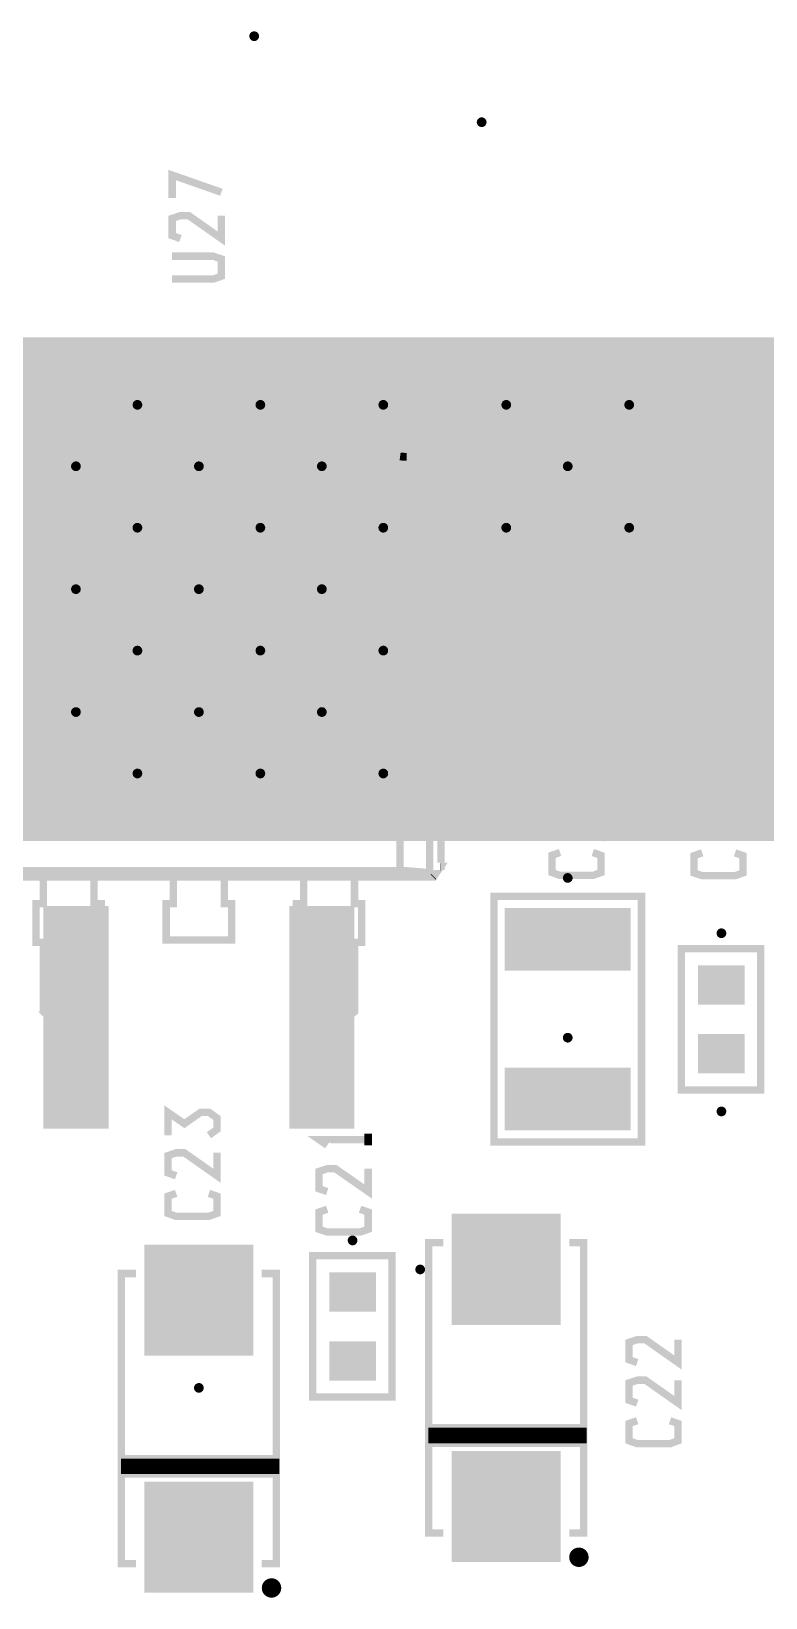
# Model space of a CAD drawing. Extents: x -7 to 310, y -94 to 128.
# Drawn here: x 194.42 to 209.59, y 28.56 to 60.93 of the extents above; entities that cross this region are included whole.
import ezdxf

# ---------------------------------------------------------------- set-up
doc = ezdxf.new("R2010")
doc.units = 0
doc.header["$MEASUREMENT"] = 0
doc.layers.get('0').update_dxf_attribs({"linetype": 'CONTINUOUS'})
for name, color, linetype in [('22-304-2_DRL', 1, 'CONTINUOUS'), ('22-304-2_SMB', 254, 'CONTINUOUS'), ('22-304-2_SSB', 1, 'CONTINUOUS'), ('THRUHOLE_TAP', 7, 'CONTINUOUS')]:
    doc.layers.add(name, color=color, linetype=linetype)

# ---------------------------------------------------------------- blocks, each defined once
blk = doc.blocks.new('ROUND_86')
at = {"const_width": 0.10033}
blk.add_lwpolyline([(-0.050164, 0, 1), (0.050164, 0, 1)], format="xyb", close=True, dxfattribs=at)
blk = doc.blocks.new('ROUND_87')
at = {"const_width": 0.10033}
blk.add_lwpolyline([(-0.050164, 0, 1), (0.050164, 0, 1)], format="xyb", close=True, dxfattribs=at)
blk = doc.blocks.new('ROUND_88')
at = {"const_width": 0.10033}
blk.add_lwpolyline([(-0.050164, 0, 1), (0.050164, 0, 1)], format="xyb", close=True, dxfattribs=at)
blk = doc.blocks.new('RECTANGLE_3')
blk.add_solid([(0.4826, 0.4064), (0.4826, -0.4064), (-0.4826, 0.4064), (-0.4826, -0.4064)])
blk = doc.blocks.new('RECTANGLE_49')
blk.add_solid([(1.12522, 1.14935), (1.12522, -1.14935), (-1.12522, 1.14935), (-1.12522, -1.14935)])
blk = doc.blocks.new('RECTANGLE_50')
blk.add_solid([(1.30048, 0.6477), (1.30048, -0.6477), (-1.30048, 0.6477), (-1.30048, -0.6477)])
blk = doc.blocks.new('RECTANGLE_67')
blk.add_solid([(5.40004, 4.70027), (5.40004, -4.70027), (-5.40004, 4.70027), (-5.40004, -4.70027)])
blk = doc.blocks.new('RECTANGLE_68')
blk.add_solid([(0.67437, 2.29997), (0.67437, -2.29997), (-0.67437, 2.29997), (-0.67437, -2.29997)])
blk = doc.blocks.new('ROUND_80')
at = {"const_width": 0.10033}
blk.add_lwpolyline([(-0.050164, 0, 1), (0.050164, 0, 1)], format="xyb", close=True, dxfattribs=at)

msp = doc.modelspace()

# ---------------------------------------------------------------- linework, layer by layer
at = {"layer": '22-304-2_SMB', "const_width": 0.254}
for points in [[(189.525, 54.379), (210.048, 54.379)], [(189.627, 54.481), (209.947, 54.481)], [(194.427, 54.481), (194.427, 44.321)], [(194.656, 54.481), (194.656, 44.321)], [(194.884, 54.481), (194.884, 44.321)], [(195.113, 54.481), (195.113, 44.321)], [(195.342, 54.481), (195.342, 44.321)], [(195.57, 54.481), (195.57, 44.321)], [(195.799, 54.481), (195.799, 44.321)], [(196.027, 54.481), (196.027, 44.321)], [(196.256, 54.481), (196.256, 44.321)], [(196.485, 54.481), (196.485, 44.321)], [(196.713, 54.481), (196.713, 44.321)], [(196.942, 54.481), (196.942, 44.321)], [(197.17, 54.481), (197.17, 44.321)], [(197.399, 54.481), (197.399, 44.321)], [(197.628, 54.481), (197.628, 44.321)], [(197.856, 54.481), (197.856, 44.321)], [(198.085, 54.481), (198.085, 44.321)], [(198.313, 54.481), (198.313, 44.321)], [(198.542, 54.481), (198.542, 44.321)], [(198.771, 54.481), (198.771, 44.321)], [(198.999, 54.481), (198.999, 44.321)], [(199.228, 54.481), (199.228, 44.321)], [(199.456, 54.481), (199.456, 44.321)], [(199.685, 54.481), (199.685, 44.321)], [(199.914, 54.481), (199.914, 44.321)], [(200.142, 54.481), (200.142, 44.321)], [(200.371, 54.481), (200.371, 44.321)], [(200.599, 54.481), (200.599, 44.321)], [(200.828, 54.481), (200.828, 44.321)], [(201.057, 54.481), (201.057, 44.321)], [(201.285, 54.481), (201.285, 44.321)], [(201.514, 54.481), (201.514, 44.321)], [(201.742, 54.481), (201.742, 44.321)], [(201.971, 54.481), (201.971, 44.321)], [(202.2, 54.481), (202.2, 44.321)], [(202.428, 54.481), (202.428, 44.321)], [(202.657, 54.481), (202.657, 44.321)], [(202.885, 54.481), (202.885, 44.321)], [(203.114, 54.481), (203.114, 44.321)], [(203.343, 54.481), (203.343, 44.321)], [(203.571, 54.481), (203.571, 44.321)], [(203.8, 54.481), (203.8, 44.321)], [(204.028, 54.481), (204.028, 44.321)], [(204.257, 54.481), (204.257, 44.321)], [(204.486, 54.481), (204.486, 44.321)], [(204.714, 54.481), (204.714, 44.321)], [(204.943, 54.481), (204.943, 44.321)], [(205.171, 54.481), (205.171, 44.321)], [(205.4, 54.481), (205.4, 44.321)], [(205.629, 54.481), (205.629, 44.321)], [(205.857, 54.481), (205.857, 44.321)], [(206.086, 54.481), (206.086, 44.321)], [(206.314, 54.481), (206.314, 44.321)], [(206.543, 54.481), (206.543, 44.321)], [(206.772, 54.481), (206.772, 44.321)], [(207, 54.481), (207, 44.321)], [(207.229, 54.481), (207.229, 44.321)], [(207.457, 54.481), (207.457, 44.321)], [(207.686, 54.481), (207.686, 44.321)], [(207.915, 54.481), (207.915, 44.321)], [(208.143, 54.481), (208.143, 44.321)], [(208.372, 54.481), (208.372, 44.321)], [(208.6, 54.481), (208.6, 44.321)], [(208.829, 54.481), (208.829, 44.321)], [(209.058, 54.481), (209.058, 44.321)], [(209.286, 54.481), (209.286, 44.321)], [(209.515, 54.481), (209.515, 44.321)], [(189.296, 54.151), (210.277, 54.151)], [(188.839, 53.694), (210.734, 53.694)], [(189.068, 53.922), (210.505, 53.922)], [(188.611, 53.465), (210.963, 53.465)], [(169.103, 53.008), (211.217, 53.008)], [(188.382, 53.236), (211.191, 53.236)], [(168.875, 52.779), (211.217, 52.779)], [(166.132, 52.551), (211.217, 52.551)], [(166.132, 52.322), (211.217, 52.322)], [(166.132, 52.093), (211.217, 52.093)], [(166.132, 51.865), (211.217, 51.865)], [(166.132, 51.636), (211.217, 51.636)], [(166.132, 51.408), (211.217, 51.408)], [(166.132, 51.179), (211.217, 51.179)], [(166.132, 50.95), (211.217, 50.95)], [(166.132, 50.722), (211.217, 50.722)], [(166.132, 50.493), (211.217, 50.493)], [(166.132, 50.265), (211.217, 50.265)], [(166.132, 50.036), (211.217, 50.036)], [(166.132, 49.807), (211.217, 49.807)], [(166.132, 49.579), (211.217, 49.579)], [(171.212, 49.401), (187.087, 49.401), (187.087, 48.131), (187.722, 47.496), (191.532, 47.496), (191.532, 44.956), (192.167, 44.321), (209.947, 44.321)], [(187.087, 49.35), (211.217, 49.35)], [(187.087, 49.122), (211.217, 49.122)], [(187.087, 48.893), (211.217, 48.893)], [(187.087, 48.664), (211.217, 48.664)], [(187.087, 48.436), (211.217, 48.436)], [(187.087, 48.207), (211.217, 48.207)], [(187.239, 47.979), (211.217, 47.979)], [(187.468, 47.75), (211.217, 47.75)], [(187.696, 47.521), (211.217, 47.521)], [(191.532, 47.293), (211.217, 47.293)], [(191.532, 47.064), (211.217, 47.064)], [(191.532, 46.836), (211.217, 46.836)], [(191.532, 46.607), (211.217, 46.607)], [(191.532, 46.378), (211.217, 46.378)], [(191.532, 46.15), (211.217, 46.15)], [(191.532, 45.921), (211.217, 45.921)], [(191.532, 45.693), (211.217, 45.693)], [(191.532, 45.464), (211.217, 45.464)], [(191.532, 45.235), (211.217, 45.235)], [(191.532, 45.007), (211.217, 45.007)], [(191.709, 44.778), (211.217, 44.778)], [(191.938, 44.55), (211.217, 44.55)]]:
    msp.add_lwpolyline(points, dxfattribs=at)
at = {"layer": '22-304-2_SSB', "const_width": 0.152}
for points in [[(198.346, 57.605), (197.33, 57.961), (197.33, 57.486)], [(198.346, 57.123), (198.346, 56.648), (197.671, 57.123), (197.501, 57.123), (197.33, 57.064), (197.33, 56.709), (197.501, 56.648)], [(197.33, 56.284), (198.179, 56.284), (198.346, 56.226), (198.346, 55.87), (198.179, 55.809), (197.33, 55.809)], [(192.959, 52.69), (192.969, 52.7), (192.959, 52.7), (192.969, 52.7), (192.982, 52.698), (192.982, 53.501), (194.884, 53.701), (200.879, 53.701), (202.781, 53.501), (202.781, 52.695)], [(193.127, 52.251), (192.969, 52.7), (192.982, 52.7), (202.781, 52.7), (202.794, 52.7), (202.804, 52.69), (202.794, 52.7), (202.804, 52.7), (202.794, 52.7), (202.636, 52.251)], [(197.353, 43.45), (193.068, 43.45), (193.127, 43.531), (193.116, 43.541), (193.058, 43.46), (193.028, 43.46), (192.883, 43.671), (192.893, 43.671), (192.883, 43.671), (192.883, 52.69), (192.959, 52.69), (193.116, 52.241)], [(202.647, 52.241), (202.804, 52.69), (202.883, 52.69), (202.883, 43.671), (202.87, 43.671), (202.88, 43.671), (202.735, 43.46), (202.71, 43.46), (202.705, 43.46), (202.695, 43.45), (198.407, 43.45), (197.356, 43.45), (197.356, 42.901), (197.206, 42.901), (197.206, 42.152), (198.557, 42.152), (198.557, 42.901), (198.407, 42.901), (198.407, 43.45)], [(193.724, 52.149), (202.039, 52.149)], [(202.636, 52.251), (202.647, 52.241), (202.647, 43.541), (202.039, 43.592), (202.039, 52.142)], [(205.682, 45.576), (205.682, 45.22), (205.512, 45.159), (205.344, 45.159), (205.174, 45.22), (205.174, 45.576), (205.344, 45.634), (205.512, 45.634), (206.19, 45.398)], [(209.126, 45.332), (208.958, 45.213), (208.788, 45.154), (208.45, 45.154), (208.28, 45.213), (208.11, 45.332), (208.11, 45.449), (208.28, 45.568), (208.45, 45.627), (208.788, 45.627), (208.958, 45.568), (209.126, 45.449), (209.126, 45.332)], [(206.19, 44.796), (206.19, 44.321), (205.512, 44.796), (205.344, 44.796), (205.174, 44.738), (205.174, 44.382), (205.344, 44.321)], [(208.958, 44.316), (209.126, 44.433), (209.126, 44.672), (208.958, 44.788), (208.788, 44.788), (208.45, 44.552), (208.11, 44.788), (208.11, 44.316)], [(206.02, 43.958), (206.19, 43.899), (206.19, 43.544), (206.02, 43.483), (205.344, 43.483), (205.174, 43.544), (205.174, 43.899), (205.344, 43.958)], [(202.87, 43.661), (202.875, 43.661)], [(208.958, 43.95), (209.126, 43.892), (209.126, 43.536), (208.958, 43.478), (208.28, 43.478), (208.11, 43.536), (208.11, 43.892), (208.28, 43.95)], [(202.636, 43.531), (202.647, 43.541), (202.705, 43.46), (202.705, 43.45), (202.695, 43.45), (202.636, 43.531), (202.039, 43.582), (193.724, 43.582), (193.127, 43.531)], [(194.666, 43.45), (194.666, 42.901), (194.516, 42.901), (194.516, 42.101), (194.666, 42.101), (194.666, 42.022), (195.717, 42.022), (195.717, 41.022), (195.717, 40.59), (195.717, 38.751), (194.966, 38.751), (194.966, 40.374), (194.747, 40.59), (195.717, 40.59)], [(195.717, 43.45), (195.717, 42.901), (195.867, 42.901), (195.867, 42.101), (195.717, 42.101), (195.717, 42.022)], [(200.046, 43.45), (200.046, 42.901), (199.896, 42.901), (199.896, 42.101), (200.046, 42.101), (200.046, 42.022), (201.097, 42.022), (201.097, 41.022), (201.097, 40.668), (201.016, 40.59), (200.797, 40.374), (200.797, 38.751), (200.046, 38.751), (200.046, 40.59), (200.046, 41.022), (201.097, 41.022)], [(201.097, 42.022), (201.097, 42.101), (201.247, 42.101), (201.247, 42.901), (201.097, 42.901), (201.097, 43.45)], [(202.725, 43.45), (202.735, 43.46)], [(206.645, 43.051), (203.978, 43.051), (203.978, 37.971), (207.026, 37.971), (207.026, 43.051), (206.645, 43.051)], [(194.747, 40.59), (194.666, 40.668), (194.666, 41.022), (194.666, 42.022)], [(200.046, 41.022), (200.046, 42.022)], [(207.851, 41.972), (207.851, 39.051), (209.489, 39.051), (209.489, 41.972), (207.851, 41.972)], [(195.717, 41.022), (194.666, 41.022)], [(200.046, 40.59), (201.016, 40.59)], [(198.09, 38.113), (198.257, 38.233), (198.257, 38.469), (198.09, 38.588), (197.92, 38.588), (197.582, 38.352), (197.241, 38.588), (197.241, 38.113)], [(201.379, 38.144), (201.379, 37.905)], [(201.379, 38.024), (200.363, 38.024), (200.533, 37.905)], [(198.257, 37.75), (198.257, 37.275), (197.582, 37.75), (197.412, 37.75), (197.241, 37.692), (197.241, 37.336), (197.412, 37.275)], [(201.379, 37.422), (201.379, 36.95), (200.703, 37.422), (200.533, 37.422), (200.363, 37.364), (200.363, 37.008), (200.533, 36.95)], [(198.09, 36.912), (198.257, 36.853), (198.257, 36.498), (198.09, 36.437), (197.412, 36.437), (197.241, 36.498), (197.241, 36.853), (197.412, 36.912)], [(201.211, 36.584), (201.379, 36.526), (201.379, 36.17), (201.211, 36.112), (200.533, 36.112), (200.363, 36.17), (200.363, 36.526), (200.533, 36.584)], [(202.931, 29.891), (202.631, 29.891), (202.631, 35.891), (202.931, 35.891)], [(205.532, 29.891), (205.832, 29.891), (205.832, 35.891), (205.532, 35.891)], [(200.231, 35.622), (200.231, 32.701), (201.869, 32.701), (201.869, 35.622), (200.231, 35.622)], [(196.581, 29.256), (196.281, 29.256), (196.281, 35.256), (196.581, 35.256)], [(199.182, 29.256), (199.482, 29.256), (199.482, 35.256), (199.182, 35.256)], [(207.782, 33.889), (207.782, 33.414), (207.107, 33.889), (206.937, 33.889), (206.766, 33.831), (206.766, 33.475), (206.937, 33.414)], [(207.782, 33.051), (207.782, 32.576), (207.107, 33.051), (206.937, 33.051), (206.766, 32.993), (206.766, 32.637), (206.937, 32.576)], [(202.644, 32.066), (205.819, 32.066)], [(202.644, 32.066), (202.644, 31.748), (205.819, 31.748)], [(202.644, 31.987), (205.819, 31.987)], [(202.7, 32.066), (202.7, 31.748)], [(202.837, 32.066), (202.837, 31.748)], [(202.974, 32.066), (202.974, 31.748)], [(203.111, 32.066), (203.111, 31.748)], [(203.249, 32.066), (203.249, 31.748)], [(203.386, 32.066), (203.386, 31.748)], [(203.523, 32.066), (203.523, 31.748)], [(203.66, 32.066), (203.66, 31.748)], [(203.797, 32.066), (203.797, 31.748)], [(203.934, 32.066), (203.934, 31.748)], [(204.071, 32.066), (204.071, 31.748)], [(204.209, 32.066), (204.209, 31.748)], [(204.346, 32.066), (204.346, 31.748)], [(204.483, 32.066), (204.483, 31.748)], [(204.62, 32.066), (204.62, 31.748)], [(204.757, 32.066), (204.757, 31.748)], [(204.894, 32.066), (204.894, 31.748)], [(205.032, 32.066), (205.032, 31.748)], [(205.169, 32.066), (205.169, 31.748)], [(205.306, 32.066), (205.306, 31.748)], [(205.443, 32.066), (205.443, 31.748)], [(205.58, 32.066), (205.58, 31.748)], [(205.717, 32.066), (205.717, 31.748)], [(205.819, 32.066), (205.819, 31.748)], [(207.615, 32.213), (207.782, 32.154), (207.782, 31.799), (207.615, 31.738), (206.937, 31.738), (206.766, 31.799), (206.766, 32.154), (206.937, 32.213)], [(202.644, 31.85), (205.819, 31.85)], [(196.294, 31.431), (199.469, 31.431)], [(196.294, 31.431), (196.294, 31.113), (199.469, 31.113)], [(196.294, 31.352), (199.469, 31.352)], [(196.35, 31.431), (196.35, 31.113)], [(196.487, 31.431), (196.487, 31.113)], [(196.624, 31.431), (196.624, 31.113)], [(196.761, 31.431), (196.761, 31.113)], [(196.899, 31.431), (196.899, 31.113)], [(197.036, 31.431), (197.036, 31.113)], [(197.173, 31.431), (197.173, 31.113)], [(197.31, 31.431), (197.31, 31.113)], [(197.447, 31.431), (197.447, 31.113)], [(197.584, 31.431), (197.584, 31.113)], [(197.721, 31.431), (197.721, 31.113)], [(197.859, 31.431), (197.859, 31.113)], [(197.996, 31.431), (197.996, 31.113)], [(198.133, 31.431), (198.133, 31.113)], [(198.27, 31.431), (198.27, 31.113)], [(198.407, 31.431), (198.407, 31.113)], [(198.544, 31.431), (198.544, 31.113)], [(198.682, 31.431), (198.682, 31.113)], [(198.819, 31.431), (198.819, 31.113)], [(198.956, 31.431), (198.956, 31.113)], [(199.093, 31.431), (199.093, 31.113)], [(199.23, 31.431), (199.23, 31.113)], [(199.367, 31.431), (199.367, 31.113)], [(199.469, 31.431), (199.469, 31.113)], [(196.294, 31.215), (199.469, 31.215)], [(205.618, 29.439), (205.618, 29.34)], [(205.682, 29.505), (205.781, 29.505)], [(205.756, 29.513), (205.756, 29.269)], [(205.611, 29.368), (205.855, 29.368)], [(199.268, 28.804), (199.268, 28.705)], [(199.332, 28.87), (199.431, 28.87)], [(199.406, 28.878), (199.406, 28.634)], [(199.261, 28.733), (199.505, 28.733)]]:
    msp.add_lwpolyline(points, dxfattribs=at)
for points in [[(202.172, 52.142, -0.030951), (202.04, 52.15)], [(202.174, 52.132, -0.030669), (202.039, 52.14)], [(202.636, 52.251, -0.113197), (202.172, 52.144)], [(202.647, 52.241, -0.111464), (202.174, 52.134)], [(196.383, 48.075, -0.414214), (197.882, 49.574)], [(197.882, 49.574, -0.414214), (199.38, 48.075)], [(197.882, 46.574, -0.414214), (196.38, 48.075)], [(199.383, 48.075, -0.414214), (197.882, 46.574)], [(205.608, 29.391, -0.414214), (205.733, 29.515)], [(205.733, 29.266, -0.414214), (205.608, 29.391)], [(205.733, 29.515, -0.414214), (205.857, 29.391)], [(205.857, 29.391, -0.414214), (205.733, 29.266)], [(199.258, 28.756, -0.414214), (199.383, 28.88)], [(199.383, 28.631, -0.414214), (199.258, 28.756)], [(199.383, 28.88, -0.414214), (199.507, 28.756)], [(199.507, 28.756, -0.414214), (199.383, 28.631)]]:
    msp.add_lwpolyline(points, format="xyb", dxfattribs=at)

# ---------------------------------------------------------------- block references
at = {"layer": '22-304-2_DRL', "xscale": -1}
for name, p in [('ROUND_88', (199.025, 60.831)), ('ROUND_87', (203.724, 59.053)), ('ROUND_86', (196.612, 53.211)), ('ROUND_86', (199.152, 53.211)), ('ROUND_86', (201.692, 53.211)), ('ROUND_86', (204.232, 53.211)), ('ROUND_86', (206.772, 53.211)), ('ROUND_86', (195.342, 51.941)), ('ROUND_86', (197.882, 51.941)), ('ROUND_86', (200.422, 51.941)), ('ROUND_86', (205.502, 51.941)), ('ROUND_86', (196.612, 50.671)), ('ROUND_86', (199.152, 50.671)), ('ROUND_86', (201.692, 50.671)), ('ROUND_86', (204.232, 50.671)), ('ROUND_86', (206.772, 50.671)), ('ROUND_86', (195.342, 49.401)), ('ROUND_86', (197.882, 49.401)), ('ROUND_86', (200.422, 49.401)), ('ROUND_86', (196.612, 48.131)), ('ROUND_86', (199.152, 48.131)), ('ROUND_86', (201.692, 48.131)), ('ROUND_86', (195.342, 46.861)), ('ROUND_86', (197.882, 46.861)), ('ROUND_86', (200.422, 46.861)), ('ROUND_86', (196.612, 45.591)), ('ROUND_86', (199.152, 45.591)), ('ROUND_86', (201.692, 45.591)), ('ROUND_88', (205.502, 43.432)), ('ROUND_88', (208.677, 42.289)), ('ROUND_87', (205.502, 40.13)), ('ROUND_88', (208.677, 38.606)), ('ROUND_88', (201.057, 35.939)), ('ROUND_88', (202.454, 35.34)), ('ROUND_88', (197.882, 32.891))]:
    msp.add_blockref(name, p, dxfattribs=at)
at = {"layer": '22-304-2_SMB', "xscale": -1}
for name, p in [('RECTANGLE_67', (197.882, 49.701)), ('RECTANGLE_68', (195.342, 40.552)), ('RECTANGLE_68', (200.422, 40.552)), ('RECTANGLE_50', (205.502, 42.162)), ('RECTANGLE_3', (208.677, 41.222)), ('RECTANGLE_3', (208.677, 39.8)), ('RECTANGLE_50', (205.502, 38.86)), ('RECTANGLE_49', (204.232, 35.34)), ('RECTANGLE_49', (197.882, 34.705)), ('RECTANGLE_3', (201.057, 34.872)), ('RECTANGLE_3', (201.057, 33.45)), ('RECTANGLE_49', (204.232, 30.44)), ('RECTANGLE_49', (197.882, 29.805))]:
    msp.add_blockref(name, p, dxfattribs=at)
at = {"layer": 'THRUHOLE_TAP', "xscale": -1}
for p in [(199.025, 60.831), (203.724, 59.053), (196.612, 53.211), (199.152, 53.211), (201.692, 53.211), (204.232, 53.211), (206.772, 53.211), (195.342, 51.941), (197.882, 51.941), (200.422, 51.941), (205.502, 51.941), (196.612, 50.671), (199.152, 50.671), (201.692, 50.671), (204.232, 50.671), (206.772, 50.671), (195.342, 49.401), (197.882, 49.401), (200.422, 49.401), (196.612, 48.131), (199.152, 48.131), (201.692, 48.131), (195.342, 46.861), (197.882, 46.861), (200.422, 46.861), (196.612, 45.591), (199.152, 45.591), (201.692, 45.591), (205.502, 43.432), (208.677, 42.289), (205.502, 40.13), (208.677, 38.606), (201.057, 35.939), (202.454, 35.34), (197.882, 32.891)]:
    msp.add_blockref('ROUND_80', p, dxfattribs=at)

doc.saveas('drawing.dxf')
